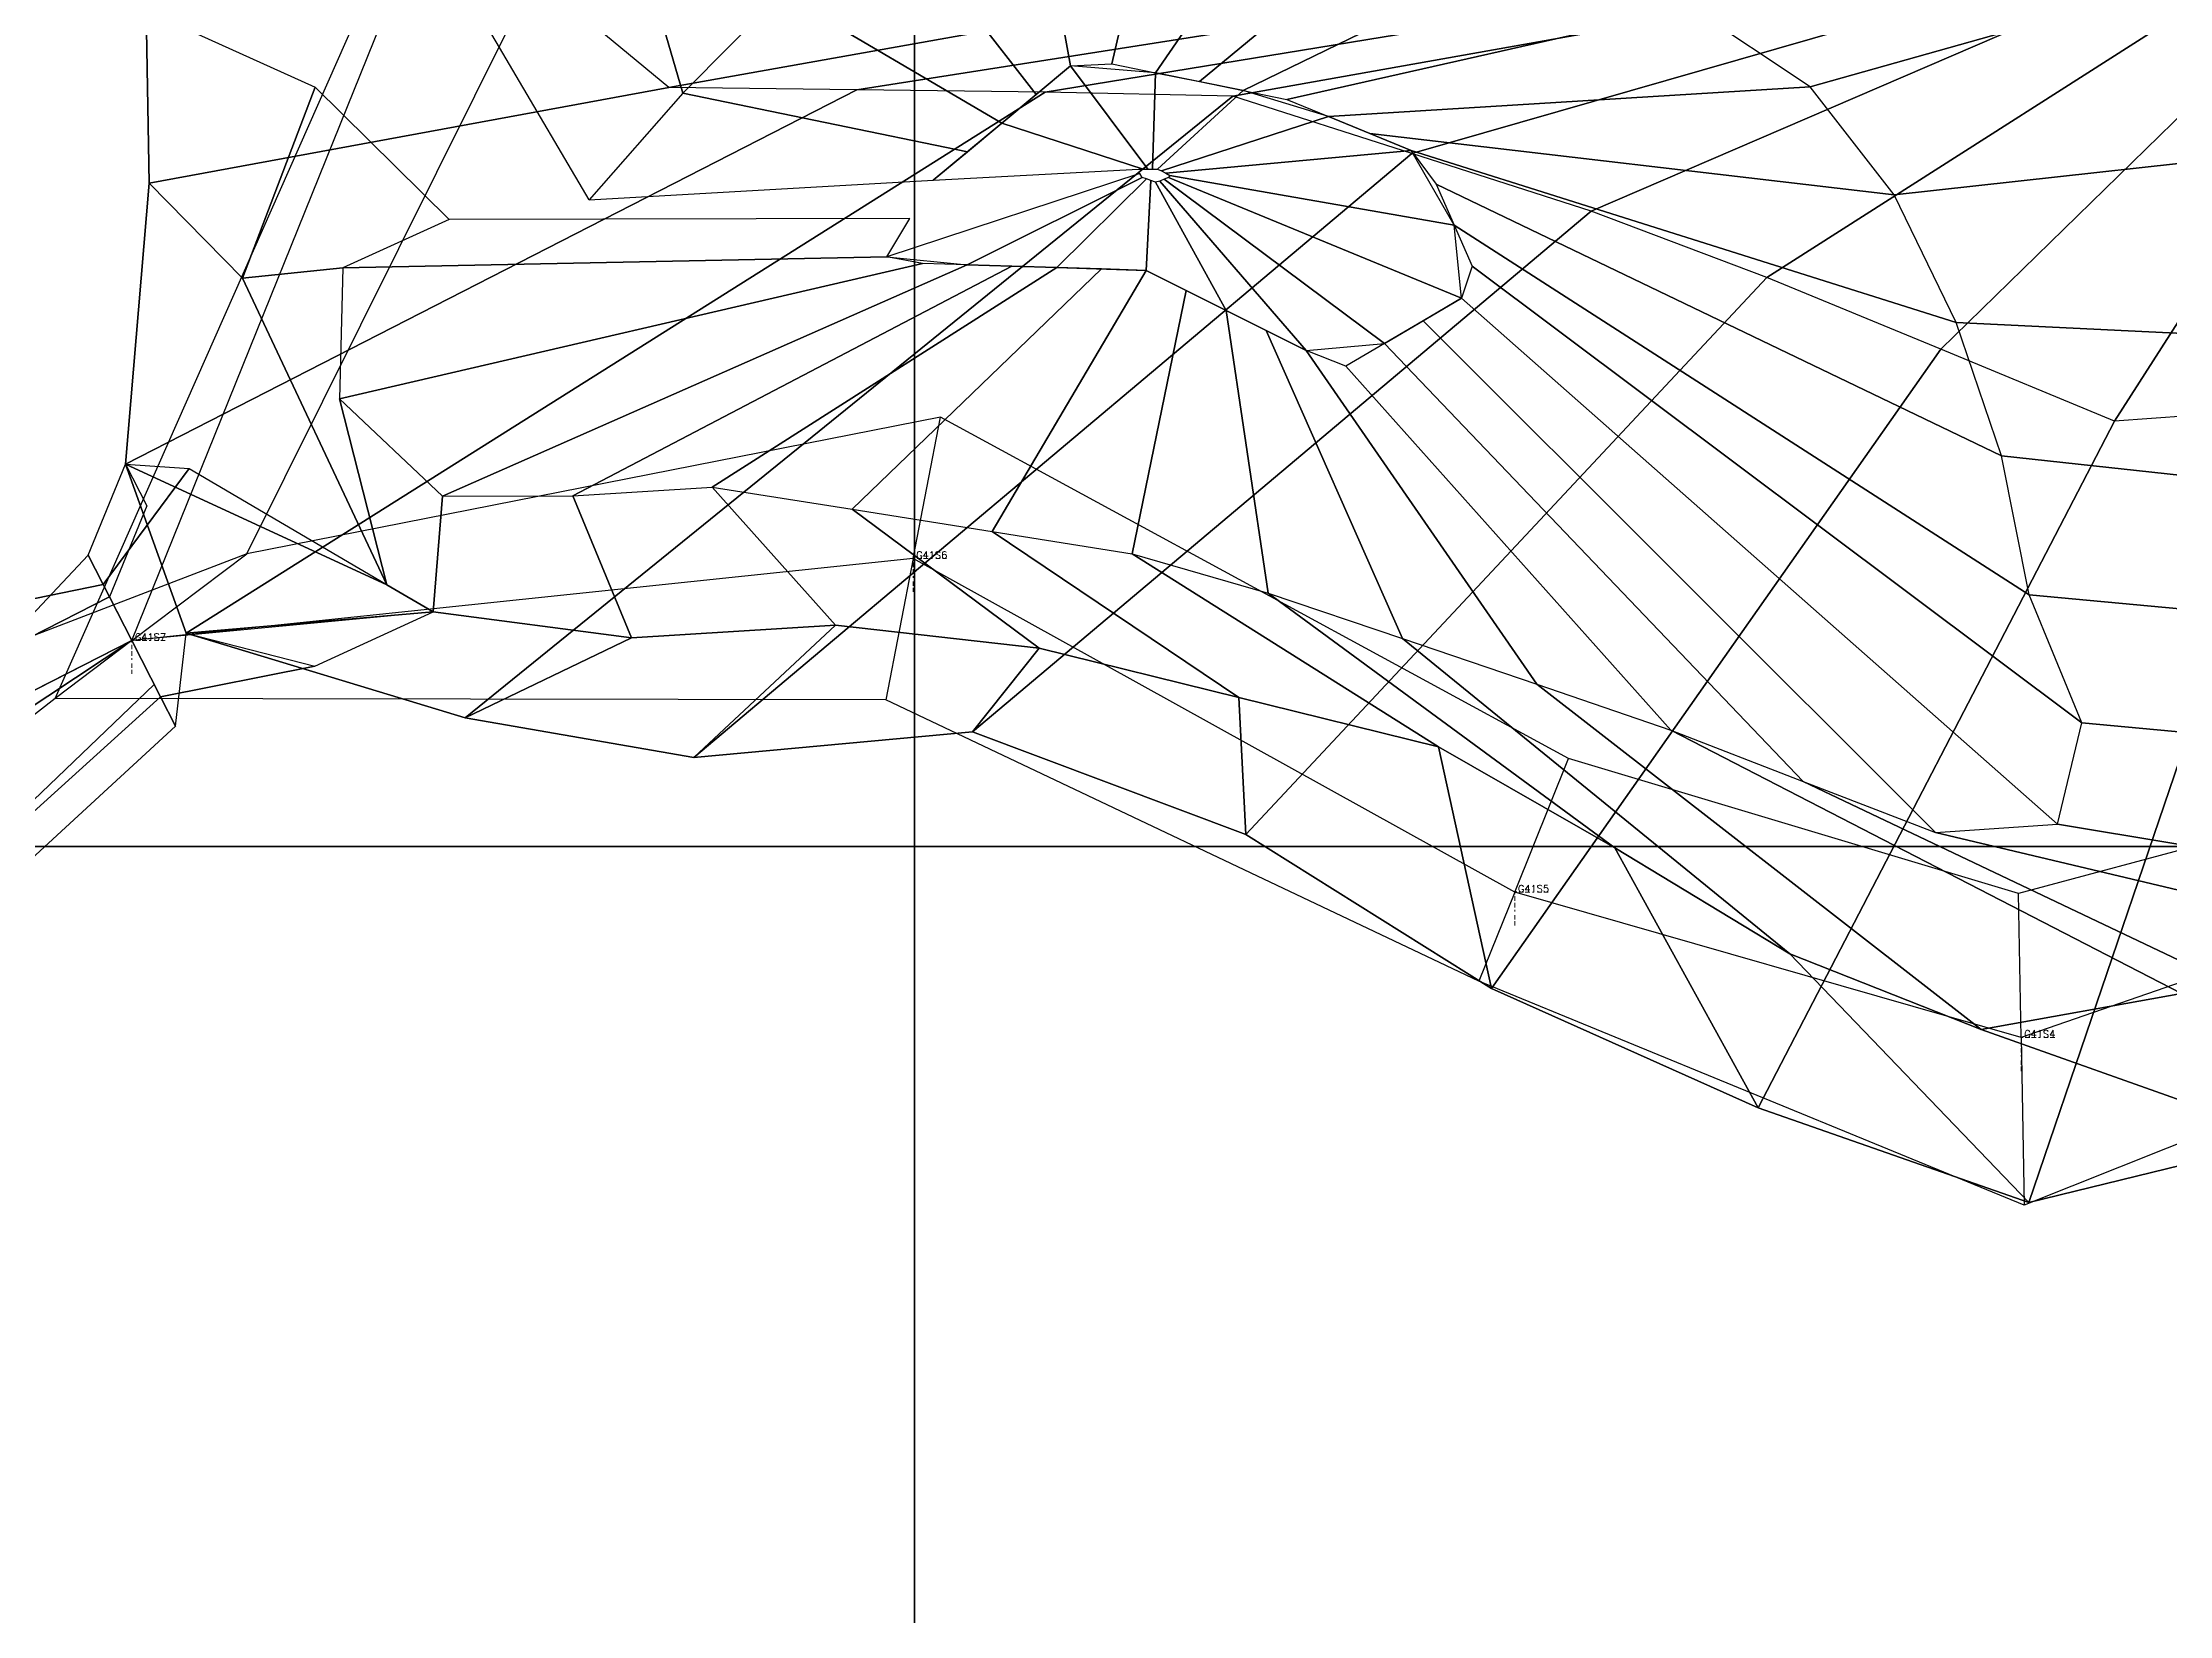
# Model space of a CAD drawing. Extents: x 34233638 to 35010029, y 7400000 to 8016345.
# Drawn here: x 34796368 to 34805228, y 7496798 to 7503349 of the extents above; entities that cross this region are included whole.
import ezdxf

# ---------------------------------------------------------------- set-up
doc = ezdxf.new("R2010")
doc.units = 0
doc.header["$LTSCALE"] = 6
doc.header["$MEASUREMENT"] = 0
doc.layers.get('0').update_dxf_attribs({"linetype": 'CONTINUOUS'})
for name, color, linetype in [('T-3DF1', 245, 'CONTINUOUS'), ('T-3DF2', 243, 'CONTINUOUS'), ('T-3DF3', 241, 'CONTINUOUS'), ('T-3DF4', 243, 'CONTINUOUS'), ('T-3DF5', 245, 'CONTINUOUS'), ('T-3DF6', 247, 'CONTINUOUS'), ('T-3DF7', 249, 'CONTINUOUS'), ('T-3DF8', 247, 'CONTINUOUS'), ('V-FIL', 41, 'CONTINUOUS'), ('V-PROFIL-C', 65, 'CONTINUOUS'), ('V-PROFIL-P', 65, 'CONTINUOUS'), ('V-STATION', 7, 'CONTINUOUS'), ('V-STATION-C1', 7, 'CONTINUOUS'), ('V-STATION-C2', 7, 'CONTINUOUS'), ('X-BOITE-PL', 248, 'CONTINUOUS'), ('X-CONTOUR', 7, 'CONTINUOUS'), ('X-CUBE', 188, 'CONTINUOUS')]:
    doc.layers.add(name, color=color, linetype=linetype)
doc.styles.add('SIMPLEX', font='simplex')

# ---------------------------------------------------------------- blocks, each defined once
blk = doc.blocks.new('CUBEX')
at = {"layer": 'X-CUBE'}
for points in [[(0, 0, 50000), (50000, 0, 50000), (50000, 50000, 50000), (0, 50000, 50000)], [(0, 0, 0), (50000, 0, 0), (50000, 50000, 0), (0, 50000, 0)]]:
    blk.add_polyline3d(points, close=True, dxfattribs=at)
for points in [[(0, 50000, 0), (0, 50000, 50000), (50000, 50000, 50000), (50000, 50000, 0)], [(0, 0, 0), (0, 0, 50000), (50000, 0, 50000), (50000, 0, 0)]]:
    blk.add_polyline3d(points, dxfattribs=at)
blk = doc.blocks.new('CUBE1')
at = {"layer": 'X-CUBE'}
for p in [(250000, 100000, -50000), (250000, 100000, -100000), (300000, 100000, -50000), (300000, 100000, -100000), (250000, 50000, -50000), (250000, 50000, -100000), (300000, 50000, -50000), (300000, 50000, -100000)]:
    blk.add_blockref('CUBEX', p, dxfattribs=at)
blk = doc.blocks.new('BOITE1')
at = {"layer": 'X-BOITE-PL'}
for points in [[(300000, 200000, -100000), (300000, 0, -100000)], [(0, 100000, -100000), (500000, 100000, -100000)]]:
    blk.add_polyline3d(points, dxfattribs=at)
blk = doc.blocks.new('S6')
at = {"layer": 'T-3DF1'}
for points in [[(-10579.4, -4757.9, 2899.5), (-10043.3, -4894.6, 3674.1), (-10686.6, -5022.7, 3913), (-10624, -5145.4, 3264)], [(-10624, -5145.4, 3264), (-10686.6, -5022.7, 3913), (-12779, -6916.3, 6518.2), (-13462.8, -7759, 6518.2)]]:
    blk.add_3dface(points, dxfattribs=at)
at = {"layer": 'T-3DF2'}
for points in [[(-10043.3, -4894.6, 3674.1), (-9550.8, -4668.8, 4318.7), (-10805.6, -4789, 4264), (-10686.6, -5022.7, 3913)], [(-10686.6, -5022.7, 3913), (-10805.6, -4789, 4264), (-12561.1, -5950.9, 6518.2), (-12779, -6916.3, 6518.2)]]:
    blk.add_3dface(points, dxfattribs=at)
at = {"layer": 'T-3DF3'}
blk.add_3dface([(-10805.6, -4789, 4264), (-10924.7, -4555.4, 3913), (-13149, -5010, 6518.2), (-12561.1, -5950.9, 6518.2)], dxfattribs=at)
at = {"layer": 'T-3DF4'}
for points in [[(-10924.7, -4555.4, 3913), (-10987.2, -4432.6, 3264), (-10832.2, -4053.4, 2902), (-10566.5, -4071.4, 3449.5)], [(-9550.8, -4668.8, 4318.7), (-10805.6, -4789, 4264), (-10924.7, -4555.4, 3913), (-10566.5, -4071.4, 3449.5)], [(-10924.7, -4555.4, 3913), (-10987.2, -4432.6, 3264), (-14495.7, -8166.2, 6518.2), (-13149, -5010, 6518.2)]]:
    blk.add_3dface(points, dxfattribs=at)
at = {"layer": 'T-3DF5'}
for points in [[(-10898.7, -4606.4, 3260.4), (-10987.2, -4432.6, 3264), (-10832.2, -4053.4, 2902), (-10743.6, -4227.2, 2898.4)], [(-10987.2, -4432.6, 3264), (-10898.7, -4606.4, 3260.4), (-12823, -5588.1, 5119.7), (-14495.7, -8166.2, 6518.2)]]:
    blk.add_3dface(points, dxfattribs=at)
at = {"layer": 'T-3DF6'}
blk.add_3dface([(-10898.7, -4606.4, 3260.4), (-10805.6, -4789, 3254), (-12711.4, -5760, 5113.3), (-12823, -5588.1, 5119.7)], dxfattribs=at)
at = {"layer": 'T-3DF7'}
blk.add_3dface([(-10805.6, -4789, 3254), (-10712.6, -4971.7, 3260.4), (-13733.4, -7865.7, 6518.2), (-12711.4, -5760, 5113.3)], dxfattribs=at)
at = {"layer": 'T-3DF8'}
blk.add_3dface([(-10712.6, -4971.7, 3260.4), (-10624, -5145.4, 3264), (-13462.8, -7759, 6518.2), (-13733.4, -7865.7, 6518.2)], dxfattribs=at)
at = {"layer": 'T-3DF3'}
mesh = blk.add_polymesh((2, 32), dxfattribs=dict(at, n_close=True))
for k, corner in enumerate([(-9482.9, -3035.1, 5149.4), (-9926.2, -3236.7, 5149.4), (-9941, -3781.3, 5149.4), (-9511.1, -4186.5, 5149.4), (-8968.2, -4185.4, 5149.4), (-8388.4, -4149.3, 5149.4), (-7804.9, -4241.9, 5149.4), (-7221.4, -4334.6, 5149.4), (-6637.9, -4427.2, 5149.4), (-6071.8, -4590.6, 5149.4), (-5512.3, -4780.1, 5149.4), (-4952.7, -4969.7, 5149.4), (-4394.3, -5162.4, 5149.4), (-3843.2, -5375.3, 5149.4), (-3292, -5588.2, 5149.4), (-2782.8, -5553.1, 5149.4), (-2682.1, -5131.8, 5149.4), (-2900.6, -4598.3, 5149.4), (-3016.7, -4019, 5149.4), (-3205.4, -3464.2, 5149.4), (-3463.3, -2932.6, 5149.4), (-3814.2, -2482.2, 5149.4), (-4305.9, -2154.6, 5149.4), (-4797.5, -1826.9, 5149.4), (-5333.7, -1612.5, 5149.4), (-5916.8, -1517.4, 5149.4), (-6499.9, -1422.3, 5149.4), (-7047.3, -1554.8, 5149.4), (-7573.4, -1823.7, 5149.4), (-8099.4, -2092.7, 5149.4), (-8510.7, -2508.8, 5149.4), (-8899.9, -2953.3, 5149.4), (-10042.1, -2484, 4318.7), (-10344.2, -3279.8, 4318.7), (-9743, -4555.8, 4154.2), (-9550.8, -4668.8, 4318.7), (-8723.8, -4777.3, 4318.7), (-7874.2, -4724.5, 4318.7), (-7025.1, -4820.9, 4318.7), (-6193.2, -5025.8, 4318.7), (-5361.4, -5230.8, 4318.7), (-4627, -5651.7, 4318.7), (-3897.8, -6092.9, 4318.7), (-3101.7, -6409.3, 4318.7), (-2266.3, -6258, 4318.7), (-1451.6, -6512.5, 4318.7), (-699.2, -6203.2, 4318.7), (141.8, -6039.4, 4318.7), (321.9, -5410.1, 4318.7), (-315.1, -4837.7, 4318.7), (-933.9, -4245.2, 4318.7), (-1428.5, -3550, 4318.7), (-1598.4, -2726.9, 4318.7), (-1937.4, -1953.1, 4318.7), (-2506.7, -1321.1, 4318.7), (-3207.6, -879.1, 4318.7), (-4037.1, -665, 4318.7), (-4866.6, -450.8, 4318.7), (-5701.8, -297.3, 4318.7), (-6556.5, -356.3, 4318.7), (-7244.7, -802.6, 4318.7), (-8005.5, -1181.9, 4318.7), (-8839.3, -1378.9, 4318.7), (-9564.6, -1823.7, 4318.7)]):
    mesh.set_mesh_vertex(divmod(k, 32), corner)
mesh = blk.add_polymesh((2, 32), dxfattribs=dict(at, n_close=True))
for k, corner in enumerate([(-9482.9, -3035.1, 5149.4), (-9926.2, -3236.7, 5149.4), (-9941, -3781.3, 5149.4), (-9511.1, -4186.5, 5149.4), (-8968.2, -4185.4, 5149.4), (-8388.4, -4149.3, 5149.4), (-7804.9, -4241.9, 5149.4), (-7221.4, -4334.6, 5149.4), (-6637.9, -4427.2, 5149.4), (-6071.8, -4590.6, 5149.4), (-5512.3, -4780.1, 5149.4), (-4952.7, -4969.7, 5149.4), (-4394.3, -5162.4, 5149.4), (-3843.2, -5375.3, 5149.4), (-3292, -5588.2, 5149.4), (-2782.8, -5553.1, 5149.4), (-2682.1, -5131.8, 5149.4), (-2900.6, -4598.3, 5149.4), (-3016.7, -4019, 5149.4), (-3205.4, -3464.2, 5149.4), (-3463.3, -2932.6, 5149.4), (-3814.2, -2482.2, 5149.4), (-4305.9, -2154.6, 5149.4), (-4797.5, -1826.9, 5149.4), (-5333.7, -1612.5, 5149.4), (-5916.8, -1517.4, 5149.4), (-6499.9, -1422.3, 5149.4), (-7047.3, -1554.8, 5149.4), (-7573.4, -1823.7, 5149.4), (-8099.4, -2092.7, 5149.4), (-8510.7, -2508.8, 5149.4), (-8899.9, -2953.3, 5149.4), (-7563.8, -3031.2, 5631), (-7659.8, -3190.9, 5631), (-7511.4, -3217.4, 5631), (-7325.2, -3223.2, 5631), (-7138.9, -3229.1, 5631), (-6952.6, -3234.9, 5631), (-6766.4, -3240.8, 5631), (-6580.3, -3247.4, 5631), (-6413.6, -3330.7, 5631), (-6246.9, -3414, 5631), (-6080.2, -3497.3, 5631), (-5913.5, -3580.6, 5631), (-5747.4, -3645.4, 5631), (-5586.8, -3550.9, 5631), (-5426.2, -3456.4, 5631), (-5265.6, -3361.9, 5631), (-5222, -3229.5, 5631), (-5296.8, -3058.9, 5631), (-5371.6, -2888.2, 5631), (-5476.1, -2747.8, 5631), (-5648.4, -2677, 5631), (-5820.8, -2606.2, 5631), (-5993.2, -2535.4, 5631), (-6175.3, -2496.9, 5631), (-6358, -2460.3, 5631), (-6540.8, -2423.7, 5631), (-6723.5, -2387, 5631), (-6895, -2394.4, 5631), (-7038.2, -2513.6, 5631), (-7181.4, -2632.9, 5631), (-7324.5, -2752.2, 5631), (-7467.7, -2871.5, 5631)]):
    mesh.set_mesh_vertex(divmod(k, 32), corner)
mesh = blk.add_polymesh((2, 16), dxfattribs=dict(at, n_close=True))
for k, corner in enumerate([(-7659.8, -3190.9, 5631), (-7325.2, -3223.2, 5631), (-6952.6, -3234.9, 5631), (-6580.3, -3247.4, 5631), (-6246.9, -3414, 5631), (-5913.5, -3580.6, 5631), (-5586.8, -3550.9, 5631), (-5265.6, -3361.9, 5631), (-5296.8, -3058.9, 5631), (-5476.1, -2747.8, 5631), (-5820.8, -2606.2, 5631), (-6175.3, -2496.9, 5631), (-6540.8, -2423.7, 5631), (-6895, -2394.4, 5631), (-7181.4, -2632.9, 5631), (-7467.7, -2871.5, 5631), (-6605.8, -2843.3, 5913.1), (-6597.1, -2859.4, 5913.1), (-6578.6, -2866, 5913.1), (-6560, -2872.5, 5913.1), (-6541.5, -2879.1, 5913.1), (-6523.3, -2874.4, 5913.1), (-6505.1, -2866.9, 5913.1), (-6487, -2859.3, 5913.1), (-6480.8, -2851.2, 5913.1), (-6498.1, -2841.9, 5913.1), (-6515.5, -2832.6, 5913.1), (-6533.1, -2824.5, 5913.1), (-6552.8, -2824.5, 5913.1), (-6572.4, -2824.5, 5913.1), (-6592.1, -2824.5, 5913.1), (-6611.7, -2824.5, 5913.1)]):
    mesh.set_mesh_vertex(divmod(k, 16), corner)
at = {"layer": 'T-3DF5'}
mesh = blk.add_polymesh((2, 32), dxfattribs=dict(at, n_close=True))
for k, corner in enumerate([(-10745.1, -2165.1, 2902), (-10732.7, -2883.1, 2902), (-10832.2, -4053.4, 2902), (-10579.4, -4757.9, 2899.5), (-9417.3, -5110.2, 2902), (-8463.9, -5275.3, 2902), (-7303.4, -5168.1, 2902), (-6164, -5595.9, 2902), (-5141.2, -6237.4, 2902), (-4030.2, -6734.3, 2902), (-2902, -7129.9, 2902), (-1818.7, -6864.7, 2902), (-868.2, -7168.5, 2902), (72.8, -6613.7, 2902), (2036.5, -6697.9, 3114.6), (2053.5, -6558.9, 3206.6), (2087.5, -6280.9, 3117.6), (1641.7, -4649.9, 2902), (2203.1, -3715.8, 2902), (1587.5, -2691.5, 2902), (784.1, -1777.3, 2902), (258.1, -682.2, 2902), (-413.1, 327.5, 2902), (-1430.1, 864.1, 2902), (-2602.9, 1188.3, 2902), (-3814.8, 1116.7, 2902), (-5031.5, 1108.2, 2902), (-6217.5, 1290.5, 2902), (-7016.8, 580.8, 2902), (-7531.2, -516.9, 2902), (-8553.3, -1110.9, 2902), (-9670.1, -1594.6, 2902), (-9000.7, -2128.2, 1613.8), (-8568.5, -2484.9, 1613.8), (-7784.8, -2494.4, 1613.8), (-7001.2, -2504, 1613.8), (-6218.7, -2520.4, 1613.8), (-5472.4, -2759.9, 1613.8), (-4726.2, -2999.4, 1613.8), (-3993.5, -3275.7, 1613.8), (-3269.3, -3575.2, 1613.8), (-2545.1, -3874.8, 1613.8), (-1774.5, -3819.4, 1613.8), (-997.7, -3715.9, 1613.8), (-282.3, -3403.6, 1613.8), (426.8, -3069.8, 1613.8), (688.6, -2552.9, 1613.8), (417.3, -1817.6, 1613.8), (146, -1082.4, 1613.8), (-184.1, -372.2, 1613.8), (-527.4, 332.3, 1613.8), (-931.7, 1003, 1613.8), (-1348.4, 1666.6, 1613.8), (-2077.4, 1946.3, 1613.8), (-2857.4, 1870.6, 1613.8), (-3637.5, 1794.9, 1613.8), (-4397.1, 1641, 1613.8), (-5114.5, 1325.5, 1613.8), (-5831.9, 1009.9, 1613.8), (-6217.5, 336.7, 1613.8), (-6727.4, -222.3, 1613.8), (-7394.3, -633.9, 1613.8), (-8061.2, -1045.6, 1613.8), (-8728, -1457.3, 1613.8)]):
    mesh.set_mesh_vertex(divmod(k, 32), corner)
mesh = blk.add_polymesh((2, 32), dxfattribs=dict(at, n_close=True))
for k, corner in enumerate([(-10042.1, -2484, 4318.7), (-10344.2, -3279.8, 4318.7), (-9743, -4555.8, 4154.2), (-9550.8, -4668.8, 4318.7), (-8723.8, -4777.3, 4318.7), (-7874.2, -4724.5, 4318.7), (-7025.1, -4820.9, 4318.7), (-6193.2, -5025.8, 4318.7), (-5361.4, -5230.8, 4318.7), (-4627, -5651.7, 4318.7), (-3897.8, -6092.9, 4318.7), (-3101.7, -6409.3, 4318.7), (-2266.3, -6258, 4318.7), (-1451.6, -6512.5, 4318.7), (-699.2, -6203.2, 4318.7), (141.8, -6039.4, 4318.7), (321.9, -5410.1, 4318.7), (-315.1, -4837.7, 4318.7), (-933.9, -4245.2, 4318.7), (-1428.5, -3550, 4318.7), (-1598.4, -2726.9, 4318.7), (-1937.4, -1953.1, 4318.7), (-2506.7, -1321.1, 4318.7), (-3207.6, -879.1, 4318.7), (-4037.1, -665, 4318.7), (-4866.6, -450.8, 4318.7), (-5701.8, -297.3, 4318.7), (-6556.5, -356.3, 4318.7), (-7244.7, -802.6, 4318.7), (-8005.5, -1181.9, 4318.7), (-8839.3, -1378.9, 4318.7), (-9564.6, -1823.7, 4318.7), (-10745.1, -2165.1, 2902), (-10732.7, -2883.1, 2902), (-10832.2, -4053.4, 2902), (-10579.4, -4757.9, 2899.5), (-9417.3, -5110.2, 2902), (-8463.9, -5275.3, 2902), (-7303.4, -5168.1, 2902), (-6164, -5595.9, 2902), (-5141.2, -6237.4, 2902), (-4030.2, -6734.3, 2902), (-2902, -7129.9, 2902), (-1818.7, -6864.7, 2902), (-868.2, -7168.5, 2902), (72.8, -6613.7, 2902), (2036.5, -6697.9, 3114.6), (2053.5, -6558.9, 3206.6), (2087.5, -6280.9, 3117.6), (1641.7, -4649.9, 2902), (2203.1, -3715.8, 2902), (1587.5, -2691.5, 2902), (784.1, -1777.3, 2902), (258.1, -682.2, 2902), (-413.1, 327.5, 2902), (-1430.1, 864.1, 2902), (-2602.9, 1188.3, 2902), (-3814.8, 1116.7, 2902), (-5031.5, 1108.2, 2902), (-6217.5, 1290.5, 2902), (-7016.8, 580.8, 2902), (-7531.2, -516.9, 2902), (-8553.3, -1110.9, 2902), (-9670.1, -1594.6, 2902)]):
    mesh.set_mesh_vertex(divmod(k, 32), corner)
at = {"layer": 'T-3DF8'}
mesh = blk.add_polymesh((2, 32), dxfattribs=dict(at, n_close=True))
for k, corner in enumerate([(-4207.7, -1430.3, 1126.9), (-3999.7, -1669.6, 1126.9), (-3688.2, -1851.1, 1126.9), (-3324.9, -1903, 1126.9), (-2960.7, -1940.9, 1126.9), (-2593.7, -1931.9, 1126.9), (-2226.7, -1922.9, 1126.9), (-1859.8, -1913.9, 1126.9), (-1503.8, -1851.4, 1126.9), (-1162.9, -1715.3, 1126.9), (-822, -1579.2, 1126.9), (-617.5, -1280.6, 1126.9), (-424.5, -968.4, 1126.9), (-231.5, -656.2, 1126.9), (-295.2, -315.7, 1126.9), (-415.6, 31.1, 1126.9), (-561.6, 364.2, 1126.9), (-781.3, 658.3, 1126.9), (-1000.9, 952.4, 1126.9), (-1250.6, 1205.4, 1126.9), (-1597.7, 1324.8, 1126.9), (-1944.8, 1444.3, 1126.9), (-2258.8, 1331.6, 1126.9), (-2558.7, 1120, 1126.9), (-2858.7, 908.4, 1126.9), (-3158.6, 696.8, 1126.9), (-3458.5, 485.2, 1126.9), (-3726.7, 235.9, 1126.9), (-3986.5, -23.5, 1126.9), (-4066.6, -357.3, 1126.9), (-4066.6, -724.4, 1126.9), (-4066.6, -1091.4, 1126.9), (-9000.7, -2128.2, 1613.8), (-8568.5, -2484.9, 1613.8), (-7784.8, -2494.4, 1613.8), (-7001.2, -2504, 1613.8), (-6218.7, -2520.4, 1613.8), (-5472.4, -2759.9, 1613.8), (-4726.2, -2999.4, 1613.8), (-3993.5, -3275.7, 1613.8), (-3269.3, -3575.2, 1613.8), (-2545.1, -3874.8, 1613.8), (-1774.5, -3819.4, 1613.8), (-997.7, -3715.9, 1613.8), (-282.3, -3403.6, 1613.8), (426.8, -3069.8, 1613.8), (688.6, -2552.9, 1613.8), (417.3, -1817.6, 1613.8), (146, -1082.4, 1613.8), (-184.1, -372.2, 1613.8), (-527.4, 332.3, 1613.8), (-931.7, 1003, 1613.8), (-1348.4, 1666.6, 1613.8), (-2077.4, 1946.3, 1613.8), (-2857.4, 1870.6, 1613.8), (-3637.5, 1794.9, 1613.8), (-4397.1, 1641, 1613.8), (-5114.5, 1325.5, 1613.8), (-5831.9, 1009.9, 1613.8), (-6217.5, 336.7, 1613.8), (-6727.4, -222.3, 1613.8), (-7394.3, -633.9, 1613.8), (-8061.2, -1045.6, 1613.8), (-8728, -1457.3, 1613.8)]):
    mesh.set_mesh_vertex(divmod(k, 32), corner)

msp = doc.modelspace()

# ---------------------------------------------------------------- linework, layer by layer
at = {"layer": 'V-FIL'}
for points in [[(34796739, 7500858, -22267), (34797983, 7503937, -23677)], [(34799994, 7501200, -22611), (34796739, 7500858, -22267)], [(34802501, 7499810, -22002), (34799994, 7501200, -22611)], [(34796739, 7500858, -22267), (34794833, 7499887, -20408)], [(34804610, 7499205, -21810), (34802501, 7499810, -22002)], [(34805920, 7499657, -22005), (34804610, 7499205, -21810)]]:
    msp.add_polyline3d(points, dxfattribs=at)
at = {"layer": 'V-PROFIL-C'}
for points in [[(34799994, 7501200, -22611), (34799994, 7501200, -21611)], [(34799994, 7501200, -22611), (34799994, 7501200, -22621)], [(34796739, 7500858, -22267), (34796739, 7500858, -21267)], [(34796739, 7500858, -22267), (34796739, 7500858, -22277)], [(34796739, 7500858, -22267), (34796739, 7500858, -21267)], [(34796739, 7500858, -22267), (34796739, 7500858, -22277)], [(34802501, 7499810, -22002), (34802501, 7499810, -20802)], [(34802501, 7499810, -22002), (34802501, 7499810, -22012)], [(34804610, 7499205, -21810), (34804610, 7499205, -20310)], [(34804610, 7499205, -21810), (34804610, 7499205, -21820)]]:
    msp.add_polyline3d(points, dxfattribs=at)
at = {"layer": 'V-PROFIL-P'}
for points in [[(34799994, 7501200, -22611), (34800109, 7501789, -22611)], [(34796739, 7500858, -22267), (34797218, 7501219, -22267)], [(34796739, 7500858, -22267), (34797218, 7501219, -22267)], [(34799994, 7501200, -22611), (34799880, 7500611, -22611)], [(34796739, 7500858, -22267), (34796420, 7500617, -22267)], [(34796739, 7500858, -22267), (34796420, 7500617, -22267)], [(34802501, 7499810, -22002), (34802725, 7500367, -22002)], [(34802501, 7499810, -22002), (34802351, 7499440, -22002)], [(34804610, 7499205, -21810), (34804600, 7499805, -21810)], [(34804610, 7499205, -21810), (34804623, 7498506, -21810)]]:
    msp.add_polyline3d(points, dxfattribs=at)
at = {"layer": 'X-CONTOUR'}
for p, q in [((34796420, 7500617, -100000), (34797926, 7504019, -100000)), ((34797218, 7501219, -100000), (34798327, 7503446, -100000)), ((34800109, 7501789, -100000), (34797218, 7501219, -100000)), ((34802725, 7500367, -100000), (34800109, 7501789, -100000)), ((34797218, 7501219, -100000), (34794615, 7500222, -100000)), ((34796420, 7500617, -100000), (34795051, 7499552, -100000)), ((34799880, 7500611, -100000), (34796420, 7500617, -100000)), ((34802351, 7499440, -100000), (34799880, 7500611, -100000)), ((34804600, 7499805, -100000), (34802725, 7500367, -100000)), ((34806135, 7500217, -100000), (34804600, 7499805, -100000)), ((34804623, 7498506, -100000), (34802351, 7499440, -100000)), ((34805634, 7498910, -100000), (34804623, 7498506, -100000))]:
    msp.add_line(p, q, dxfattribs=at)

# ---------------------------------------------------------------- block references
for name in ['CUBE1', 'BOITE1']:
    msp.add_blockref(name, (34500000, 7400000))
at = {"layer": 'T-3DF1'}
msp.add_blockref('S6', (34807545, 7505647, -25531), dxfattribs=at)

# ---------------------------------------------------------------- texts
at = {"layer": 'V-STATION', "style": 'SIMPLEX'}
for s, p in [('.G41S6', (34799994, 7501200, -22611)), ('.G41S7', (34796739, 7500858, -22267)), ('.G41S5', (34802501, 7499810, -22002)), ('.G41S4', (34804610, 7499205, -21810))]:
    msp.add_text(s, height=30, dxfattribs=at).set_placement(p)
at = {"layer": 'V-STATION-C1', "extrusion": (5.32184e-17, -1, 2.66092e-16), "style": 'SIMPLEX'}
for s, p in [('.G41S6', (34799994, -22611, -7501200)), ('.G41S7', (34796739, -22267, -7500858)), ('.G41S5', (34802501, -22002, -7499810)), ('.G41S4', (34804610, -21810, -7499205))]:
    msp.add_text(s, height=30, dxfattribs=at).set_placement(p)
at = {"layer": 'V-STATION-C2', "extrusion": (-1, -3.87043e-15, 7.74086e-15), "style": 'SIMPLEX'}
for s, p in [('.G41S6', (-7501200, -22611, -34799994)), ('.G41S7', (-7500858, -22267, -34796739)), ('.G41S5', (-7499810, -22002, -34802501)), ('.G41S4', (-7499205, -21810, -34804610))]:
    msp.add_text(s, height=30, dxfattribs=at).set_placement(p)

doc.saveas('drawing.dxf')
